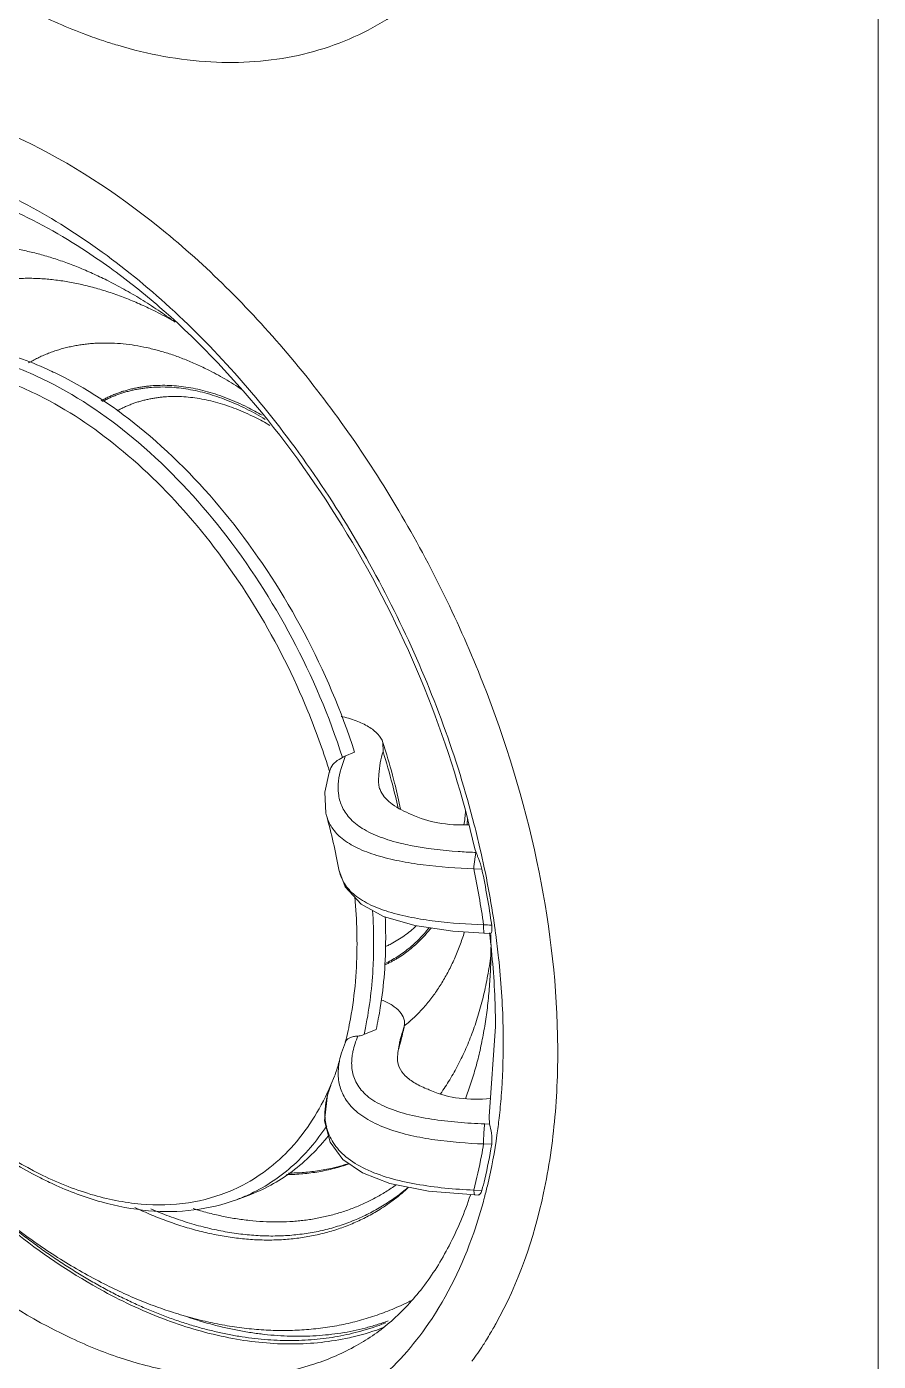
# Model space of a CAD drawing. Header units: millimetres. Extents: x 0 to 2524, y 0 to 1785.
# Drawn here: x 2036.6 to 2076.4, y 685.9 to 748.3 of the extents above; entities that cross this region are included whole.
import ezdxf

# ---------------------------------------------------------------- set-up
doc = ezdxf.new("R2010")
doc.units = ezdxf.units.MM
doc.header["$LTSCALE"] = 0.1
doc.layers.get('0').update_dxf_attribs({"lineweight": 13})

msp = doc.modelspace()

# ---------------------------------------------------------------- linework, layer by layer
for p, q in [((2076.4, 654.072), (2076.4, 798.178)), ((2053.241, 714.403), (2053.236, 714.825)), ((2051.449, 714.181), (2051.909, 714.371)), ((2051.449, 714.181), (2051.477, 714.167)), ((2050.802, 713.635), (2050.724, 713.413)), ((2053.067, 712.72), (2053.031, 712.966)), ((2050.597, 711.404), (2050.599, 711.396)), ((2057.589, 709.679), (2057.533, 709.854)), ((2057.589, 709.679), (2057.519, 709.682)), ((2051.182, 708.863), (2051.179, 708.875)), ((2057.483, 708.912), (2057.865, 708.895)), ((2057.968, 705.908), (2058.273, 705.896)), ((2057.968, 705.908), (2057.968, 705.908)), ((2058.491, 706.002), (2058.5, 705.938)), ((2052.35, 701.162), (2052.915, 701.397)), ((2054.205, 701.45), (2054.234, 701.546)), ((2058.497, 701.544), (2058.196, 697.331)), ((2051.242, 700.104), (2051.239, 700.091)), ((2050.801, 698.806), (2050.966, 699.209)), ((2050.793, 698.787), (2050.65, 698.348)), ((2050.794, 698.786), (2050.801, 698.806)), ((2058.22, 696.974), (2058.197, 697.331)), ((2058.22, 696.974), (2057.993, 696.983)), ((2057.944, 696.044), (2058.321, 696.029)), ((2046.382, 693.436), (2046.926, 693.637)), ((2055.374, 693.84), (2057.542, 693.659)), ((2057.865, 693.871), (2057.483, 693.887)), ((2057.543, 693.662), (2057.542, 693.662)), ((2057.543, 693.662), (2057.691, 693.655)), ((2057.983, 693.534), (2057.975, 693.504))]:
    msp.add_line(p, q)
for points in [[(2050.724, 713.413), (2050.517, 712.496), (2050.571, 711.51), (2050.6, 711.396)], [(2051.181, 708.863), (2051.477, 708.077), (2052.218, 707.261), (2053.262, 706.685), (2054.729, 706.257), (2056.499, 706), (2057.968, 705.904)], [(2051.48, 700.809), (2051.3, 700.315), (2051.239, 700.09)], [(2050.65, 698.348), (2050.506, 697.127), (2050.765, 696.127), (2051.359, 695.323), (2052.276, 694.688), (2053.552, 694.201), (2055.374, 693.84)]]:
    msp.add_lwpolyline(points)
for centre, radius, start, end in [((2047.183, 768.827), 22.316, 251.71467, 253.46742), ((2020.422, 709.402), 34.136, 49.10528, 53.72597), ((2034.135, 718.053), 18.93, 60.47548, 63.40596), ((2019.186, 707.954), 36.039, 48.67329, 49.12778), ((2030.445, 716.73), 17.094, 63.43085, 64.77713), ((2041.18, 719.134), 12.635, 58.75142, 63.38656), ((2041.335, 719.405), 12.411, 59.76674, 63.42005), ((2041.921, 719.386), 11.908, 59.55912, 63.40179), ((2019.152, 703.735), 33.052, 17.35007, 22.3104), ((2021.201, 704.625), 33.62, 16.96246, 17.66066), ((2020.972, 704.382), 33.789, 14.54683, 17.25175), ((2021.819, 704.812), 32.975, 14.23964, 16.96615), ((2020.128, 704.048), 32.027, 17.05811, 17.33643), ((2022.604, 705.019), 32.162, 14.07303, 14.22613), ((2022.232, 704.715), 32.485, 12.52014, 14.53553), ((2023.048, 705.128), 31.705, 11.97952, 14.07577), ((2018.751, 702.739), 33.004, 10.71477, 15.22105), ((2044.726, 712.801), 12.434, 351.54925, 354.50994), ((2043.763, 712.385), 13.478, 354.01456, 355.12768), ((2012.063, 699.322), 46.913, 13.01063, 14.37986), ((2056.793, 721.474), 11.687, 256.67205, 258.72805), ((2014.309, 699.827), 44.612, 8.15048, 13.02737), ((2047.776, 705.456), 10.684, 22.43408, 23.28341), ((2015.278, 700.138), 43.107, 8.21116, 11.74405), ((2015.872, 700.223), 42.879, 8.12037, 11.6671), ((2028.642, 705.421), 24.159, 0.04392, 3.6675), ((2029.847, 705.673), 23.517, 0.00653, 2.40366), ((2017.145, 700.281), 41.74, 7.87789, 8.08537), ((2051.17, 710.058), 5.257, 296.51661, 297.8191), ((2031.595, 705.332), 26.694, 358.84245, 1.11169), ((2017.411, 700.318), 41.471, 7.64568, 7.78829), ((2051.17, 710.059), 5.259, 294.51877, 296.51651), ((2049.827, 707.064), 7.049, 308.71667, 311.26794), ((2036.212, 704.81), 16.546, 347.26091, 348.39835), ((2038.248, 704.879), 16.322, 344.31294, 347.6314), ((2037.048, 705.269), 17.584, 345.09101, 347.44356), ((2037.424, 705.07), 17.167, 347.59763, 347.82581), ((2036.564, 705.38), 18.081, 347.43418, 347.75581), ((2024.045, 700.788), 34.816, 0.00374, 1.2439), ((2058.493, 699.832), 4.579, 168.28838, 177.25443), ((2026.114, 700.78), 32.748, 355.65492, 0.01894), ((2054.659, 699.248), 3.522, 166.16006, 170.37688), ((2056.854, 701.613), 3.365, 243.49744, 246.51433), ((2028.883, 700.599), 29.973, 353.59864, 355.5981), ((2044.995, 709.74), 17.148, 242.6975, 245.27966), ((2034.982, 699.595), 23.786, 345.2398, 346.7863), ((2043.029, 701.125), 7.901, 293.40378, 297.60569), ((2043.568, 701.069), 8.135, 290.23919, 294.30397), ((2049.519, 698.514), 11.01, 296.5648, 297.08278), ((2049.198, 698.225), 11.51, 283.3048, 290.9246), ((2042.917, 696.309), 17.849, 329.3456, 330.26775), ((2042.693, 696.437), 18.108, 330.26704, 330.88682), ((2049.107, 698.578), 11.875, 281.59777, 283.34105), ((2043.509, 695.949), 17.157, 327.15031, 328.11659), ((2043.218, 696.13), 17.5, 328.11752, 329.34655), ((2044.08, 695.574), 16.473, 323.95129, 327.17079)]:
    msp.add_arc(centre, radius, start, end)
for points, knots in [([(2056.132, 750.865), (2055.667, 750.374), (2054.675, 749.464), (2053.011, 748.341), (2051.204, 747.487), (2049.926, 747.107), (2049.275, 746.963)], [0, 0, 0, 0, 0.253583, 0.502463, 0.750086, 1, 1, 1, 1]), ([(2040.181, 747.637), (2039.899, 747.731), (2038.748, 748.136), (2037.629, 748.628), (2036.803, 749.041)], [0, 0, 0, 0, 0.243707, 1, 1, 1, 1]), ([(2049.275, 746.963), (2047.943, 746.67), (2045.067, 746.476), (2042.249, 747.013), (2040.833, 747.433)], [0, 0, 0, 0, 0.480098, 1, 1, 1, 1]), ([(2036.803, 742.806), (2035.04, 743.686), (2032.308, 744.715), (2028.597, 745.254), (2026.819, 745.231), (2025.962, 745.144)], [0, 0, 0, 0, 0.527215, 0.769554, 1, 1, 1, 1]), ([(2058.513, 687.627), (2059.57, 689.526), (2060.688, 692.776), (2061.354, 697.377), (2061.508, 702.589), (2060.631, 709.492), (2058.095, 717.77), (2054.21, 725.724), (2049.997, 731.746), (2046.16, 735.953), (2042.27, 739.503), (2039.041, 741.687), (2036.803, 742.806)], [0, 0, 0, 0, 0.101291, 0.1572, 0.216484, 0.343764, 0.479454, 0.618331, 0.754702, 0.820311, 0.883375, 1, 1, 1, 1]), ([(2040.618, 736.922), (2040.211, 737.22), (2038.642, 738.312), (2036.962, 739.251), (2035.673, 739.817)], [0, 0, 0, 0, 0.263539, 1, 1, 1, 1]), ([(2035.954, 740.301), (2037.165, 739.695), (2039.577, 738.247), (2042.978, 735.552), (2046.215, 732.32), (2050.253, 727.345), (2054.426, 720.31), (2056.698, 714.13), (2057.507, 710.973)], [0, 0, 0, 0, 0.10874, 0.224908, 0.347499, 0.475144, 0.738395, 1, 1, 1, 1]), ([(2030.819, 737.507), (2030.899, 737.538), (2031.061, 737.599), (2031.308, 737.683), (2031.558, 737.759), (2031.813, 737.827), (2032.071, 737.888), (2032.333, 737.941), (2032.599, 737.987), (2032.869, 738.024), (2033.143, 738.054), (2033.421, 738.076), (2033.703, 738.09), (2034.086, 738.099), (2034.574, 738.088), (2035.068, 738.05), (2035.469, 738.004), (2035.776, 737.96), (2036.085, 737.908), (2036.505, 737.827), (2037.036, 737.703), (2037.68, 737.521), (2038.333, 737.305), (2038.993, 737.053), (2039.659, 736.768), (2040.101, 736.557), (2040.323, 736.446)], [0, 0, 0, 0, 0.026313, 0.05274, 0.079308, 0.106046, 0.132982, 0.160141, 0.187549, 0.215229, 0.243204, 0.271495, 0.300123, 0.329105, 0.388193, 0.448886, 0.479868, 0.511287, 0.54315, 0.575467, 0.641479, 0.70937, 0.779164, 0.85087, 0.924487, 1, 1, 1, 1]), ([(2042.61, 734.98), (2042.386, 735.092), (2041.939, 735.304), (2041.262, 735.59), (2040.588, 735.839), (2039.917, 736.05), (2039.251, 736.225), (2038.591, 736.361), (2037.938, 736.46), (2037.399, 736.51), (2036.973, 736.531), (2036.657, 736.537), (2036.344, 736.533), (2036.034, 736.52), (2035.727, 736.497), (2035.423, 736.465), (2035.122, 736.422), (2034.825, 736.371), (2034.531, 736.31), (2034.242, 736.239), (2033.955, 736.159), (2033.673, 736.07), (2033.395, 735.971), (2033.121, 735.863), (2032.852, 735.745), (2032.675, 735.66), (2032.587, 735.617)], [0, 0, 0, 0, 0.07202, 0.142514, 0.211495, 0.278987, 0.345026, 0.409663, 0.472963, 0.535003, 0.565583, 0.595884, 0.62592, 0.655706, 0.685258, 0.714591, 0.743723, 0.772672, 0.801456, 0.830094, 0.858607, 0.887013, 0.915335, 0.943592, 0.971807, 1, 1, 1, 1]), ([(2040.323, 736.446), (2040.456, 736.38), (2040.723, 736.242), (2041.122, 736.026), (2041.522, 735.798), (2041.922, 735.558), (2042.322, 735.307), (2042.859, 734.955), (2043.256, 734.677), (2043.518, 734.486)], [0, 0, 0, 0, 0.119232, 0.240159, 0.362759, 0.487011, 0.61289, 0.74037, 1, 1, 1, 1]), ([(2057.532, 709.854), (2056.994, 712.263), (2055.498, 717.058), (2052.227, 723.822), (2048.072, 729.93), (2044.744, 733.471), (2042.985, 735.018)], [0, 0, 0, 0, 0.251134, 0.508575, 0.761643, 1, 1, 1, 1]), ([(2037.729, 732.194), (2036.844, 732.611), (2035.077, 733.264), (2032.375, 733.631), (2029.839, 733.308), (2028.325, 732.623), (2027.651, 732.187)], [0, 0, 0, 0, 0.279134, 0.534002, 0.770857, 1, 1, 1, 1]), ([(2045.027, 732.268), (2044.838, 732.362), (2044.461, 732.54), (2043.983, 732.74), (2043.602, 732.883), (2043.226, 733.014), (2042.758, 733.157), (2042.197, 733.295), (2041.643, 733.401), (2041.095, 733.472), (2040.643, 733.503), (2040.286, 733.51), (2040.022, 733.507), (2039.761, 733.496), (2039.502, 733.475), (2039.246, 733.447), (2038.993, 733.41), (2038.744, 733.364), (2038.497, 733.31), (2038.254, 733.247), (2038.014, 733.176), (2037.778, 733.097), (2037.545, 733.009), (2037.316, 732.913), (2037.092, 732.808), (2036.871, 732.696), (2036.727, 732.615), (2036.655, 732.574)], [0, 0, 0, 0, 0.072358, 0.143093, 0.177859, 0.212228, 0.279781, 0.345802, 0.410352, 0.473508, 0.535363, 0.565842, 0.596038, 0.625969, 0.655652, 0.685106, 0.71435, 0.743403, 0.772288, 0.801025, 0.829638, 0.858149, 0.886581, 0.914958, 0.943304, 0.971643, 1, 1, 1, 1]), ([(2027.656, 732.166), (2028.339, 732.543), (2029.857, 733.108), (2032.35, 733.29), (2034.982, 732.827), (2036.7, 732.14), (2037.558, 731.712)], [0, 0, 0, 0, 0.227356, 0.464452, 0.720295, 1, 1, 1, 1]), ([(2037.153, 731.053), (2036.354, 731.452), (2034.757, 732.098), (2032.31, 732.567), (2029.982, 732.471), (2028.543, 732.015), (2027.888, 731.7)], [0, 0, 0, 0, 0.278909, 0.535112, 0.772881, 1, 1, 1, 1]), ([(2046.659, 731.322), (2046.525, 731.411), (2046.256, 731.583), (2045.716, 731.906), (2045.304, 732.129), (2045.027, 732.268)], [0, 0, 0, 0, 0.255679, 0.507613, 1, 1, 1, 1]), ([(2037.558, 731.712), (2039.086, 730.95), (2042.078, 728.872), (2045.927, 724.758), (2049.143, 719.764), (2050.725, 716.044), (2051.345, 714.126)], [0, 0, 0, 0, 0.224104, 0.472514, 0.735342, 1, 1, 1, 1]), ([(2051.909, 714.371), (2051.289, 716.295), (2049.704, 720.027), (2046.48, 725.037), (2042.622, 729.166), (2039.622, 731.253), (2038.09, 732.019)], [0, 0, 0, 0, 0.264601, 0.527411, 0.775852, 1, 1, 1, 1]), ([(2049.729, 716.282), (2049.062, 717.912), (2047.487, 721.041), (2044.504, 725.219), (2041.074, 728.649), (2038.474, 730.394), (2037.153, 731.053)], [0, 0, 0, 0, 0.26733, 0.52921, 0.775893, 1, 1, 1, 1]), ([(2040.062, 730.808), (2040.121, 730.84), (2040.239, 730.904), (2040.42, 730.992), (2040.604, 731.074), (2040.792, 731.149), (2040.982, 731.218), (2041.175, 731.279), (2041.371, 731.334), (2041.57, 731.383), (2041.772, 731.424), (2041.976, 731.459), (2042.182, 731.487), (2042.462, 731.515), (2042.817, 731.533), (2043.25, 731.527), (2043.69, 731.494), (2044.136, 731.433), (2044.587, 731.346), (2045.043, 731.231), (2045.503, 731.089), (2045.965, 730.921), (2046.429, 730.727), (2046.736, 730.582), (2046.889, 730.505)], [0, 0, 0, 0, 0.028305, 0.056604, 0.08492, 0.113278, 0.1417, 0.170209, 0.198827, 0.227577, 0.256479, 0.285555, 0.314824, 0.344306, 0.403974, 0.464704, 0.526617, 0.589819, 0.654399, 0.720431, 0.787972, 0.857065, 0.927736, 1, 1, 1, 1]), ([(2040.117, 730.774), (2040.175, 730.805), (2040.292, 730.865), (2040.471, 730.949), (2040.654, 731.027), (2040.839, 731.098), (2041.027, 731.163), (2041.218, 731.221), (2041.412, 731.273), (2041.608, 731.318), (2041.807, 731.357), (2042.008, 731.389), (2042.211, 731.415), (2042.487, 731.44), (2042.837, 731.455), (2043.263, 731.446), (2043.695, 731.41), (2044.134, 731.348), (2044.578, 731.26), (2045.026, 731.146), (2045.478, 731.005), (2045.932, 730.839), (2046.388, 730.648), (2046.689, 730.505), (2046.84, 730.43)], [0, 0, 0, 0, 0.028262, 0.056529, 0.084822, 0.113165, 0.14158, 0.170089, 0.198713, 0.227473, 0.256392, 0.285487, 0.314779, 0.344285, 0.404006, 0.464788, 0.526747, 0.589986, 0.654589, 0.720626, 0.788152, 0.857208, 0.92782, 1, 1, 1, 1]), ([(2040.814, 730.343), (2040.87, 730.374), (2040.982, 730.432), (2041.153, 730.514), (2041.327, 730.59), (2041.504, 730.659), (2041.684, 730.722), (2041.867, 730.779), (2042.052, 730.83), (2042.24, 730.874), (2042.43, 730.912), (2042.623, 730.944), (2042.817, 730.969), (2043.081, 730.995), (2043.416, 731.01), (2043.824, 731.003), (2044.239, 730.97), (2044.659, 730.911), (2045.084, 730.828), (2045.514, 730.719), (2045.947, 730.585), (2046.382, 730.426), (2046.819, 730.243), (2047.108, 730.106), (2047.252, 730.034)], [0, 0, 0, 0, 0.028281, 0.056562, 0.084865, 0.113214, 0.141632, 0.170141, 0.198762, 0.227517, 0.256428, 0.285515, 0.314796, 0.344292, 0.403989, 0.464748, 0.526687, 0.589909, 0.654502, 0.720537, 0.788071, 0.857143, 0.927782, 1, 1, 1, 1]), ([(2053.236, 714.825), (2053.19, 714.97), (2052.996, 715.259), (2052.55, 715.594), (2051.961, 715.867), (2051.514, 715.992), (2051.275, 716.043)], [0, 0, 0, 0, 0.190414, 0.421204, 0.693363, 1, 1, 1, 1]), ([(2054.099, 710.102), (2053.762, 710.182), (2053.13, 710.365), (2052.294, 710.752), (2051.666, 711.248), (2051.284, 711.825), (2051.131, 712.428), (2051.138, 713.226), (2051.337, 713.795), (2051.477, 714.167)], [0, 0, 0, 0, 0.179952, 0.340412, 0.475557, 0.589612, 0.692838, 0.793411, 1, 1, 1, 1]), ([(2053.031, 712.966), (2053.03, 713.086), (2053.045, 713.571), (2053.135, 714.054), (2053.241, 714.403)], [0, 0, 0, 0, 0.247808, 1, 1, 1, 1]), ([(2051.345, 714.126), (2051.237, 714.062), (2051.018, 713.949), (2050.844, 713.75), (2050.802, 713.636)], [0, 0, 0, 0, 0.506623, 1, 1, 1, 1]), ([(2054.572, 711.463), (2054.253, 711.581), (2053.702, 711.849), (2053.256, 712.299), (2053.138, 712.538)], [0, 0, 0, 0, 0.5605, 1, 1, 1, 1]), ([(2018.795, 711.935), (2019.495, 709.746), (2021.224, 705.46), (2024.648, 699.518), (2028.764, 694.281), (2033.362, 690.016), (2037.528, 687.38), (2040.888, 686.004), (2043.307, 685.362), (2045.663, 685.092), (2047.924, 685.201), (2050.058, 685.69), (2051.377, 686.268), (2051.997, 686.613)], [0, 0, 0, 0, 0.148098, 0.29656, 0.440536, 0.575702, 0.698898, 0.755629, 0.809125, 0.859684, 0.907827, 0.954295, 1, 1, 1, 1]), ([(2037.13, 694.502), (2035.62, 695.281), (2032.677, 697.365), (2028.9, 701.45), (2025.758, 706.375), (2024.216, 710.032), (2023.613, 711.916)], [0, 0, 0, 0, 0.226117, 0.4747, 0.736598, 1, 1, 1, 1]), ([(2023.684, 711.951), (2024.283, 710.064), (2025.823, 706.405), (2028.968, 701.491), (2032.742, 697.441), (2035.68, 695.397), (2037.18, 694.648)], [0, 0, 0, 0, 0.264483, 0.527359, 0.77588, 1, 1, 1, 1]), ([(2050.599, 711.396), (2050.653, 711.201), (2050.838, 710.797), (2051.34, 710.276), (2052.065, 709.848), (2052.973, 709.515), (2054.012, 709.264), (2055.525, 709.025), (2056.695, 708.943), (2057.483, 708.912)], [0, 0, 0, 0, 0.078977, 0.169229, 0.277283, 0.404018, 0.544389, 0.692806, 1, 1, 1, 1]), ([(2054.572, 711.463), (2054.958, 711.27), (2055.85, 711.005), (2056.772, 710.948), (2057.257, 710.974)], [0, 0, 0, 0, 0.470901, 1, 1, 1, 1]), ([(2057.519, 709.682), (2057.263, 709.693), (2056.255, 709.751), (2055.248, 709.865), (2054.509, 710.012)], [0, 0, 0, 0, 0.253828, 1, 1, 1, 1]), ([(2057.483, 708.912), (2057.494, 709.057), (2057.514, 709.266), (2057.554, 709.521), (2057.576, 709.632), (2057.589, 709.679)], [0, 0, 0, 0, 0.563054, 0.812053, 1, 1, 1, 1]), ([(2057.651, 709.533), (2057.67, 709.486), (2057.754, 709.277), (2057.829, 709.064), (2057.865, 708.894)], [0, 0, 0, 0, 0.22679, 1, 1, 1, 1]), ([(2057.944, 706.295), (2057.188, 706.321), (2056.057, 706.397), (2054.576, 706.625), (2053.523, 706.875), (2052.592, 707.227), (2051.853, 707.686), (2051.374, 708.248), (2051.22, 708.665), (2051.181, 708.863)], [0, 0, 0, 0, 0.295289, 0.442164, 0.585144, 0.717083, 0.829763, 0.921303, 1, 1, 1, 1]), ([(2052.023, 705.423), (2052.023, 705.601), (2052.014, 706.327), (2051.972, 707.052), (2051.922, 707.597)], [0, 0, 0, 0, 0.245804, 1, 1, 1, 1]), ([(2055.484, 706.145), (2055.409, 706.05), (2055.256, 705.866), (2055.014, 705.605), (2054.759, 705.361), (2054.493, 705.135), (2054.217, 704.927), (2053.977, 704.769), (2053.78, 704.652), (2053.631, 704.569), (2053.478, 704.49), (2053.375, 704.441), (2053.323, 704.417)], [0, 0, 0, 0, 0.129286, 0.256843, 0.382905, 0.507721, 0.631555, 0.754684, 0.81608, 0.877407, 0.938701, 1, 1, 1, 1]), ([(2053.325, 704.481), (2053.424, 704.528), (2053.62, 704.629), (2053.904, 704.797), (2054.178, 704.982), (2054.443, 705.184), (2054.698, 705.403), (2054.942, 705.638), (2055.175, 705.89), (2055.322, 706.067), (2055.394, 706.158)], [0, 0, 0, 0, 0.122529, 0.245243, 0.368413, 0.492302, 0.617167, 0.743253, 0.870792, 1, 1, 1, 1]), ([(2054.794, 706.245), (2054.705, 706.162), (2054.523, 706.002), (2054.236, 705.782), (2053.937, 705.583), (2053.729, 705.464), (2053.624, 705.408)], [0, 0, 0, 0, 0.252782, 0.503258, 0.752099, 1, 1, 1, 1]), ([(2057.945, 706.075), (2057.945, 706.092), (2057.943, 706.165), (2057.943, 706.239), (2057.944, 706.295)], [0, 0, 0, 0, 0.232131, 1, 1, 1, 1]), ([(2057.968, 705.904), (2057.964, 705.904), (2057.958, 705.925), (2057.953, 705.954), (2057.948, 706.01), (2057.946, 706.051), (2057.945, 706.075)], [0, 0, 0, 0, 0.076417, 0.271421, 0.587101, 1, 1, 1, 1]), ([(2058.273, 705.896), (2058.282, 705.896), (2058.303, 705.913), (2058.319, 705.957), (2058.332, 706.025), (2058.334, 706.079), (2058.334, 706.11)], [0, 0, 0, 0, 0.111979, 0.306682, 0.603367, 1, 1, 1, 1]), ([(2058.334, 706.11), (2058.334, 706.123), (2058.332, 706.18), (2058.327, 706.237), (2058.321, 706.28)], [0, 0, 0, 0, 0.230658, 1, 1, 1, 1]), ([(2051.477, 700.809), (2051.569, 701.167), (2051.901, 702.683), (2052.023, 704.241), (2052.023, 705.423)], [0, 0, 0, 0, 0.238259, 1, 1, 1, 1]), ([(2052.801, 705.44), (2052.801, 705.095), (2052.771, 703.769), (2052.617, 702.445), (2052.42, 701.483)], [0, 0, 0, 0, 0.259703, 1, 1, 1, 1]), ([(2052.915, 701.397), (2052.99, 701.733), (2053.262, 703.143), (2053.364, 704.584), (2053.364, 705.676)], [0, 0, 0, 0, 0.239584, 1, 1, 1, 1]), ([(2054.476, 701.765), (2054.549, 701.829), (2054.691, 701.959), (2054.897, 702.163), (2055.097, 702.377), (2055.291, 702.6), (2055.477, 702.833), (2055.657, 703.075), (2055.829, 703.326), (2056.051, 703.675), (2056.31, 704.133), (2056.541, 704.613), (2056.711, 705.013), (2056.831, 705.322), (2056.944, 705.639), (2057.013, 705.854), (2057.047, 705.962)], [0, 0, 0, 0, 0.057811, 0.116048, 0.174761, 0.234001, 0.293814, 0.354245, 0.415334, 0.477121, 0.602901, 0.731849, 0.797581, 0.864173, 0.931641, 1, 1, 1, 1]), ([(2058.497, 701.544), (2058.497, 701.899), (2058.473, 703.359), (2058.354, 704.818), (2058.218, 705.916)], [0, 0, 0, 0, 0.243124, 1, 1, 1, 1]), ([(2058.514, 705.836), (2058.562, 705.473), (2058.734, 704.048), (2058.83, 702.613), (2058.853, 701.544)], [0, 0, 0, 0, 0.254946, 1, 1, 1, 1]), ([(2055.926, 698.393), (2056.002, 698.5), (2056.151, 698.717), (2056.364, 699.053), (2056.568, 699.4), (2056.761, 699.759), (2056.945, 700.129), (2057.178, 700.64), (2057.39, 701.169), (2057.579, 701.713), (2057.757, 702.279), (2057.912, 702.859), (2058.045, 703.453), (2058.165, 704.066), (2058.238, 704.532), (2058.279, 704.846)], [0, 0, 0, 0, 0.056658, 0.113982, 0.172007, 0.230762, 0.290278, 0.350578, 0.473599, 0.53637, 0.599994, 0.729826, 0.796059, 0.863168, 1, 1, 1, 1]), ([(2058.283, 704.793), (2058.277, 704.484), (2058.253, 703.875), (2058.184, 702.974), (2058.083, 702.098), (2057.949, 701.25), (2057.783, 700.431), (2057.586, 699.643), (2057.359, 698.888), (2057.186, 698.4), (2057.095, 698.162)], [0, 0, 0, 0, 0.136695, 0.270213, 0.40045, 0.527316, 0.650741, 0.770676, 0.887095, 1, 1, 1, 1]), ([(2054.233, 701.546), (2054.258, 701.659), (2054.244, 701.917), (2054.025, 702.266), (2053.659, 702.562), (2053.353, 702.711), (2053.183, 702.778)], [0, 0, 0, 0, 0.199723, 0.420752, 0.686024, 1, 1, 1, 1]), ([(2052.061, 701.094), (2051.993, 701.088), (2051.866, 701.073), (2051.693, 701.026), (2051.553, 700.941), (2051.497, 700.855), (2051.48, 700.809)], [0, 0, 0, 0, 0.297525, 0.562522, 0.786477, 1, 1, 1, 1]), ([(2051.793, 700.136), (2051.803, 700.216), (2051.859, 700.544), (2051.965, 700.862), (2052.061, 701.094)], [0, 0, 0, 0, 0.245425, 1, 1, 1, 1]), ([(2052.35, 701.162), (2052.329, 701.153), (2052.235, 701.119), (2052.137, 701.101), (2052.061, 701.094)], [0, 0, 0, 0, 0.232898, 1, 1, 1, 1]), ([(2054.008, 700.762), (2054.02, 700.82), (2054.073, 701.052), (2054.144, 701.281), (2054.205, 701.45)], [0, 0, 0, 0, 0.247308, 1, 1, 1, 1]), ([(2051.242, 700.104), (2051.218, 700.007), (2051.138, 699.706), (2051.043, 699.408), (2050.966, 699.21)], [0, 0, 0, 0, 0.319071, 1, 1, 1, 1]), ([(2051.186, 699.837), (2051.174, 699.765), (2051.135, 699.473), (2051.139, 699.174), (2051.176, 698.956)], [0, 0, 0, 0, 0.247949, 1, 1, 1, 1]), ([(2057.993, 696.983), (2057.573, 696.999), (2056.741, 697.048), (2055.516, 697.187), (2054.358, 697.415), (2053.47, 697.705), (2052.867, 698.02), (2052.402, 698.345), (2051.983, 698.826), (2051.761, 699.489), (2051.767, 699.926), (2051.793, 700.136)], [0, 0, 0, 0, 0.161809, 0.32123, 0.474714, 0.615882, 0.679097, 0.736409, 0.83407, 0.918671, 1, 1, 1, 1]), ([(2055.352, 698.602), (2055.141, 698.679), (2054.758, 698.853), (2054.286, 699.198), (2053.979, 699.601), (2053.912, 699.91), (2053.918, 700.052)], [0, 0, 0, 0, 0.312448, 0.579579, 0.803417, 1, 1, 1, 1]), ([(2046.69, 694.124), (2047.135, 694.357), (2047.992, 694.916), (2049.523, 696.384), (2050.368, 697.798), (2050.801, 698.806)], [0, 0, 0, 0, 0.237531, 0.480778, 1, 1, 1, 1]), ([(2050.595, 698.109), (2050.607, 698.168), (2050.661, 698.404), (2050.736, 698.636), (2050.801, 698.806)], [0, 0, 0, 0, 0.247455, 1, 1, 1, 1]), ([(2051.176, 698.956), (2051.211, 698.744), (2051.358, 698.294), (2051.823, 697.669), (2052.556, 697.135), (2053.491, 696.719), (2054.551, 696.425), (2056.042, 696.162), (2057.183, 696.076), (2057.944, 696.044)], [0, 0, 0, 0, 0.082065, 0.177018, 0.291713, 0.423669, 0.565198, 0.709875, 1, 1, 1, 1]), ([(2055.513, 698.527), (2055.92, 698.35), (2056.838, 698.128), (2057.776, 698.118), (2058.259, 698.172)], [0, 0, 0, 0, 0.477864, 1, 1, 1, 1]), ([(2057.483, 693.887), (2056.583, 693.929), (2055.251, 694.048), (2053.553, 694.422), (2052.431, 694.828), (2051.519, 695.378), (2050.889, 696.053), (2050.565, 696.793), (2050.518, 697.293), (2050.525, 697.531)], [0, 0, 0, 0, 0.312539, 0.462471, 0.60209, 0.724998, 0.828371, 0.917309, 1, 1, 1, 1]), ([(2050.606, 696.891), (2050.143, 696.184), (2049.062, 694.903), (2047.652, 693.987), (2046.916, 693.655)], [0, 0, 0, 0, 0.511366, 1, 1, 1, 1]), ([(2057.944, 696.044), (2057.942, 696.215), (2057.949, 696.471), (2057.97, 696.784), (2057.984, 696.926), (2057.993, 696.983)], [0, 0, 0, 0, 0.545159, 0.818311, 1, 1, 1, 1]), ([(2058.669, 697.257), (2058.639, 696.991), (2058.508, 695.95), (2058.317, 694.917), (2058.138, 694.157)], [0, 0, 0, 0, 0.255683, 1, 1, 1, 1]), ([(2058.321, 696.029), (2058.348, 696.2), (2058.318, 696.523), (2058.258, 696.834), (2058.22, 696.974)], [0, 0, 0, 0, 0.543656, 1, 1, 1, 1]), ([(2046.926, 693.637), (2047.658, 693.907), (2049.074, 694.676), (2050.208, 695.816), (2050.7, 696.453)], [0, 0, 0, 0, 0.492243, 1, 1, 1, 1]), ([(2057.944, 696.044), (2057.913, 695.86), (2057.783, 695.136), (2057.622, 694.417), (2057.483, 693.887)], [0, 0, 0, 0, 0.254191, 1, 1, 1, 1]), ([(2057.865, 693.871), (2057.91, 694.046), (2058.087, 694.76), (2058.23, 695.482), (2058.321, 696.029)], [0, 0, 0, 0, 0.245916, 1, 1, 1, 1]), ([(2040.185, 689.153), (2038.787, 689.911), (2036.028, 691.758), (2033.58, 693.993), (2032.392, 695.228)], [0, 0, 0, 0, 0.481243, 1, 1, 1, 1]), ([(2040.323, 689.438), (2039.977, 689.611), (2039.287, 689.977), (2038.268, 690.578), (2037.258, 691.235), (2036.26, 691.946), (2035.274, 692.709), (2034.302, 693.523), (2033.348, 694.385), (2032.728, 694.987), (2032.421, 695.295)], [0, 0, 0, 0, 0.117497, 0.237203, 0.359115, 0.4832, 0.60941, 0.737675, 0.867906, 1, 1, 1, 1]), ([(2048.727, 694.61), (2048.855, 694.612), (2049.11, 694.62), (2049.489, 694.647), (2049.864, 694.688), (2050.233, 694.744), (2050.598, 694.814), (2050.957, 694.899), (2051.31, 694.998), (2051.541, 695.074), (2051.656, 695.115)], [0, 0, 0, 0, 0.128638, 0.256009, 0.382219, 0.507382, 0.631615, 0.755043, 0.877793, 1, 1, 1, 1]), ([(2051.632, 695.13), (2051.522, 695.094), (2051.298, 695.025), (2050.957, 694.936), (2050.611, 694.86), (2050.26, 694.798), (2049.904, 694.748), (2049.544, 694.713), (2049.179, 694.69), (2048.934, 694.684), (2048.812, 694.683)], [0, 0, 0, 0, 0.122172, 0.244923, 0.368372, 0.492636, 0.617826, 0.74405, 0.871409, 1, 1, 1, 1]), ([(2037.18, 694.648), (2037.952, 694.263), (2039.495, 693.635), (2041.858, 693.155), (2044.115, 693.201), (2045.522, 693.595), (2046.168, 693.875)], [0, 0, 0, 0, 0.278292, 0.534679, 0.772918, 1, 1, 1, 1]), ([(2046.382, 693.436), (2045.744, 693.201), (2044.38, 692.877), (2042.23, 692.857), (2040.004, 693.282), (2038.55, 693.829), (2037.824, 694.163)], [0, 0, 0, 0, 0.231845, 0.4728, 0.72778, 1, 1, 1, 1]), ([(2034.3, 693.535), (2034.497, 693.356), (2034.894, 693.005), (2035.497, 692.495), (2036.105, 692.004), (2036.717, 691.534), (2037.333, 691.084), (2037.952, 690.655), (2038.574, 690.248), (2039.198, 689.862), (2039.823, 689.498), (2040.45, 689.156), (2041.077, 688.837), (2041.703, 688.541), (2042.329, 688.268), (2042.954, 688.018), (2043.577, 687.792), (2044.198, 687.59), (2044.816, 687.412), (2045.43, 687.258), (2046.04, 687.128), (2046.646, 687.023), (2047.247, 686.942), (2047.843, 686.886), (2048.432, 686.855), (2049.014, 686.848), (2049.59, 686.866), (2050.157, 686.908), (2050.717, 686.976), (2051.268, 687.067), (2051.81, 687.184), (2052.342, 687.324), (2052.864, 687.489), (2053.206, 687.616), (2053.374, 687.683)], [0, 0, 0, 0, 0.038044, 0.075681, 0.112897, 0.14968, 0.186018, 0.221902, 0.257323, 0.292272, 0.326744, 0.360734, 0.394239, 0.427257, 0.459789, 0.491835, 0.523401, 0.554491, 0.585113, 0.615278, 0.644996, 0.674281, 0.70315, 0.731622, 0.759716, 0.787455, 0.814864, 0.841971, 0.868804, 0.895394, 0.921774, 0.947978, 0.974041, 1, 1, 1, 1]), ([(2042.387, 693.008), (2042.668, 692.887), (2043.23, 692.661), (2044.078, 692.371), (2044.92, 692.134), (2045.754, 691.952), (2046.445, 691.844), (2046.991, 691.786), (2047.395, 691.757), (2047.795, 691.741), (2048.192, 691.739), (2048.584, 691.751), (2048.973, 691.777), (2049.356, 691.817), (2049.735, 691.87), (2050.11, 691.937), (2050.479, 692.017), (2050.842, 692.111), (2051.2, 692.219), (2051.553, 692.34), (2051.899, 692.475), (2052.239, 692.623), (2052.572, 692.785), (2052.899, 692.959), (2053.219, 693.147), (2053.533, 693.347), (2053.839, 693.56), (2054.137, 693.786), (2054.331, 693.945), (2054.426, 694.026)], [0, 0, 0, 0, 0.071976, 0.142191, 0.210684, 0.277517, 0.342771, 0.374842, 0.406559, 0.437938, 0.468997, 0.499755, 0.530232, 0.56045, 0.590431, 0.620199, 0.649779, 0.679197, 0.70848, 0.737654, 0.766747, 0.795788, 0.824805, 0.853826, 0.882882, 0.911999, 0.941206, 0.970531, 1, 1, 1, 1]), ([(2053.862, 694.138), (2053.782, 694.081), (2053.621, 693.97), (2053.374, 693.811), (2053.123, 693.659), (2052.867, 693.517), (2052.607, 693.382), (2052.343, 693.256), (2052.075, 693.139), (2051.803, 693.03), (2051.527, 692.929), (2051.247, 692.837), (2050.963, 692.754), (2050.676, 692.679), (2050.385, 692.613), (2050.092, 692.556), (2049.794, 692.507), (2049.494, 692.467), (2049.191, 692.436), (2048.781, 692.406), (2048.262, 692.391), (2047.631, 692.408), (2046.992, 692.46), (2046.454, 692.533), (2046.021, 692.608), (2045.582, 692.695), (2045.028, 692.826), (2044.589, 692.953), (2044.368, 693.021)], [0, 0, 0, 0, 0.029677, 0.05928, 0.088827, 0.118339, 0.147833, 0.177328, 0.206844, 0.236399, 0.266012, 0.295701, 0.325486, 0.355383, 0.385411, 0.415586, 0.445926, 0.476446, 0.507162, 0.538089, 0.600627, 0.664174, 0.728826, 0.794666, 0.828059, 0.861774, 0.9302, 1, 1, 1, 1]), ([(2057.327, 693.655), (2057.054, 692.842), (2056.427, 691.326), (2055.18, 689.328), (2053.71, 687.74), (2052.579, 686.937), (2051.997, 686.613)], [0, 0, 0, 0, 0.285117, 0.542894, 0.778711, 1, 1, 1, 1]), ([(2054.437, 694.024), (2054.332, 693.924), (2054.117, 693.73), (2053.783, 693.459), (2053.439, 693.207), (2053.202, 693.053), (2053.083, 692.979)], [0, 0, 0, 0, 0.254358, 0.505365, 0.75368, 1, 1, 1, 1]), ([(2057.501, 693.751), (2057.499, 693.761), (2057.491, 693.806), (2057.486, 693.851), (2057.483, 693.887)], [0, 0, 0, 0, 0.214118, 1, 1, 1, 1]), ([(2057.542, 693.662), (2057.532, 693.663), (2057.512, 693.699), (2057.506, 693.729), (2057.501, 693.751)], [0, 0, 0, 0, 0.320407, 1, 1, 1, 1]), ([(2057.865, 693.871), (2057.856, 693.839), (2057.828, 693.753), (2057.751, 693.661), (2057.69, 693.661)], [0, 0, 0, 0, 0.35374, 1, 1, 1, 1]), ([(2041.637, 693.07), (2041.897, 692.948), (2042.415, 692.718), (2043.2, 692.414), (2043.98, 692.154), (2044.755, 691.94), (2045.523, 691.771), (2046.283, 691.649), (2046.911, 691.585), (2047.407, 691.558), (2047.774, 691.549), (2048.138, 691.552), (2048.498, 691.566), (2048.855, 691.592), (2049.208, 691.63), (2049.557, 691.679), (2049.902, 691.74), (2050.242, 691.813), (2050.578, 691.897), (2050.909, 691.992), (2051.236, 692.099), (2051.557, 692.218), (2051.874, 692.347), (2052.185, 692.488), (2052.49, 692.64), (2052.79, 692.803), (2052.986, 692.919), (2053.083, 692.979)], [0, 0, 0, 0, 0.072036, 0.142464, 0.211307, 0.278602, 0.344398, 0.408765, 0.471786, 0.502826, 0.533569, 0.564029, 0.594223, 0.624168, 0.653882, 0.683383, 0.712693, 0.74183, 0.770816, 0.799674, 0.828425, 0.857093, 0.885701, 0.914271, 0.942829, 0.971397, 1, 1, 1, 1]), ([(2057.975, 693.504), (2057.83, 692.957), (2057.207, 690.907), (2056.261, 688.944), (2055.367, 687.643)], [0, 0, 0, 0, 0.263806, 1, 1, 1, 1]), ([(2054.443, 688.667), (2054.315, 688.603), (2054.057, 688.479), (2053.663, 688.307), (2053.263, 688.149), (2052.858, 688.004), (2052.447, 687.873), (2052.031, 687.756), (2051.61, 687.653), (2051.185, 687.563), (2050.755, 687.488), (2050.322, 687.426), (2049.885, 687.379), (2049.445, 687.345), (2049.002, 687.324), (2048.556, 687.318), (2048.108, 687.325), (2047.658, 687.346), (2047.205, 687.38), (2046.598, 687.444), (2045.834, 687.557), (2044.916, 687.744), (2043.996, 687.983), (2043.074, 688.273), (2042.152, 688.611), (2041.232, 688.999), (2040.625, 689.286), (2040.323, 689.438)], [0, 0, 0, 0, 0.029266, 0.058544, 0.087847, 0.117187, 0.146577, 0.176028, 0.205553, 0.235164, 0.264874, 0.294694, 0.324637, 0.354714, 0.384938, 0.415319, 0.445868, 0.476598, 0.507518, 0.538638, 0.601515, 0.665307, 0.730082, 0.795895, 0.862796, 0.930821, 1, 1, 1, 1]), ([(2051.494, 686.946), (2050.624, 686.767), (2048.788, 686.6), (2045.954, 686.91), (2043.035, 687.758), (2041.134, 688.638), (2040.185, 689.153)], [0, 0, 0, 0, 0.226839, 0.466966, 0.724073, 1, 1, 1, 1]), ([(2053.482, 687.771), (2053.305, 687.706), (2052.947, 687.585), (2052.399, 687.429), (2051.841, 687.3), (2051.273, 687.197), (2050.696, 687.121), (2050.109, 687.071), (2049.514, 687.047), (2048.912, 687.05), (2048.302, 687.079), (2047.686, 687.135), (2047.064, 687.217), (2046.436, 687.326), (2045.803, 687.461), (2044.947, 687.677), (2044.31, 687.876), (2043.887, 688.024)], [0, 0, 0, 0, 0.057791, 0.115872, 0.17433, 0.233246, 0.2927, 0.352766, 0.413515, 0.475013, 0.537318, 0.600488, 0.664569, 0.729608, 0.795642, 0.862705, 1, 1, 1, 1]), ([(2055.367, 687.643), (2054.661, 686.616), (2053.415, 685.209), (2051.429, 683.768), (2050.36, 683.211), (2049.811, 682.975)], [0, 0, 0, 0, 0.509597, 0.755809, 1, 1, 1, 1])]:
    msp.add_open_spline(points, degree=3, knots=knots)
for points in [[(2051.449, 714.181), (2051.413, 714.164), (2051.379, 714.146), (2051.345, 714.126)], [(2053.138, 712.538), (2053.109, 712.597), (2053.085, 712.658), (2053.067, 712.72)], [(2058.321, 706.28), (2058.195, 706.285), (2058.069, 706.29), (2057.944, 706.295)], [(2050.525, 697.531), (2050.531, 697.725), (2050.556, 697.919), (2050.595, 698.109)]]:
    msp.add_open_spline(points, degree=3)

doc.saveas('drawing.dxf')
